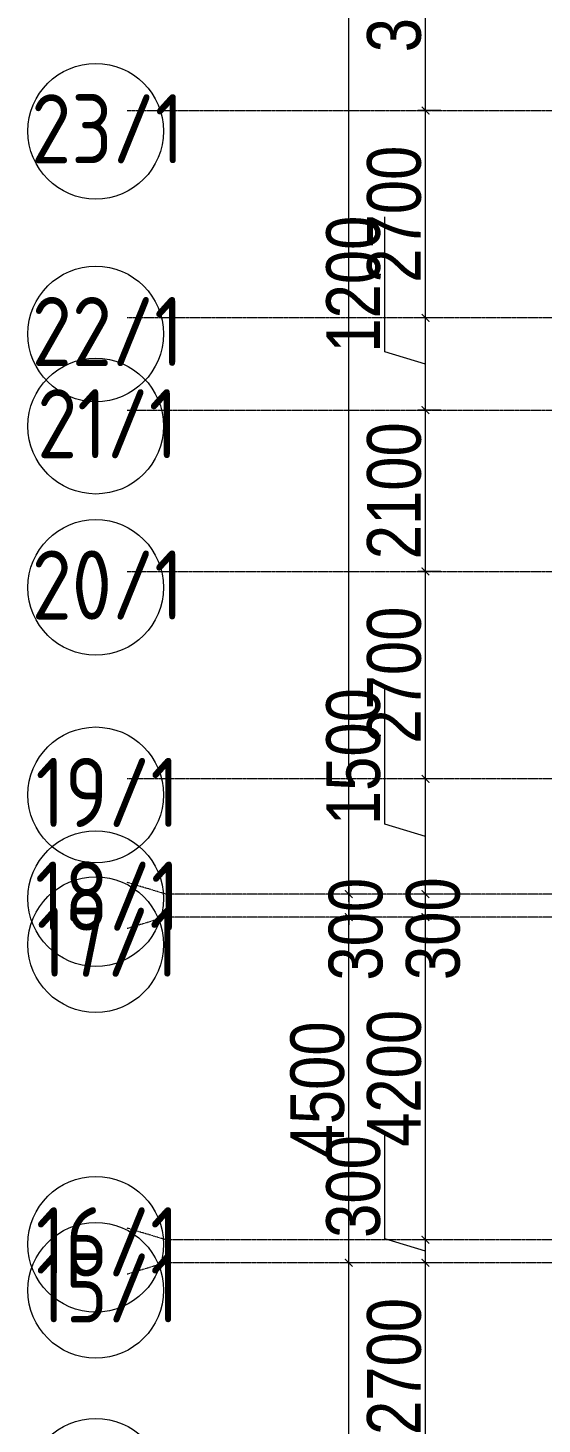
# Model space of a CAD drawing. Header units: millimetres. Extents: x -231292 to 573618, y -153144 to 564035.
# Drawn here: x 1635 to 8337, y -100545 to -82370 of the extents above; entities that cross this region are included whole.
import ezdxf
from ezdxf.enums import TextEntityAlignment as Align

# ---------------------------------------------------------------- set-up
doc = ezdxf.new("R2010")
doc.units = ezdxf.units.MM
doc.linetypes.add('CENTER2', pattern=[28.575, 19.05, -3.175, 3.175, -3.175])
doc.layers.get('0').update_dxf_attribs({"color": 250})
doc.layers.get('Defpoints').update_dxf_attribs({"color": 250})
doc.layers.add('РД_Оси_100', color=250, linetype='Continuous', lineweight=0)
doc.layers.add('РД_Оси_размер', color=250, linetype='Continuous', lineweight=0)
doc.styles.add('style1', font='ARIALN.TTF')
doc.styles.add('ккк', font='isocpeur.ttf', dxfattribs={"width": 0.85, "oblique": 15})
doc.dimstyles.new('Dim100_ареал', dxfattribs={"dimscale": 100, "dimtxt": 2.5, "dimasz": 1, "dimexe": 1, "dimexo": 1, "dimgap": 0.5, "dimtad": 1, "dimzin": 12, "dimdsep": 46, "dimtxsty": 'style1', "dimblk": 'ARCHTICK', "dimcen": 1, "dimdle": 1, "dimclrd": 256, "dimclre": 256, "dimaunit": 1, "dimadec": 0, "dimazin": 3, "dimtfac": 1, "dimtmove": 1, "dimatfit": 3, "dimldrblk": 'OPEN30', "dimfxl": 2, "dimfxlon": 1, "dimtolj": 1, "dimtzin": 0, "dimlwd": 9, "dimlwe": 9, "dimarcsym": 0})

# ---------------------------------------------------------------- blocks, each defined once
blk = doc.blocks.new('A-iden')
at = {"linetype": 'Continuous', "lineweight": 5}
blk.add_circle((-0.73, -4.06), 5.89, dxfattribs=at)
at = {"color": 0, "linetype": 'Continuous', "lineweight": 20, "style": 'ккк', "width": 0.85}
blk.add_attdef('ID', text='', height=6, dxfattribs=at).set_placement((0.31, -3.85), align=Align.MIDDLE_CENTER)
blk = doc.blocks.new('_ArchTick')
at = {"color": 0, "linetype": 'ByBlock', "const_width": 0.15}
blk.add_lwpolyline([(-0.5, -0.5), (0.5, 0.5)], dxfattribs=at)
blk = doc.blocks.new('*D183')
at = {"layer": 'Defpoints', "color": 0, "transparency": 16777216}
for p in [(1193587, 186313), (1194587, 186313), (1194587, 183613)]:
    blk.add_point(p, dxfattribs=at)
at = {"layer": 'РД_Оси_размер', "lineweight": 9, "transparency": 16777216}
for p, q in [((1193787, 186313), (1193487, 186313)), ((1193587, 183513), (1193587, 186413)), ((1193787, 183613), (1193487, 183613))]:
    blk.add_line(p, q, dxfattribs=at)
at = {"layer": 'РД_Оси_размер', "lineweight": 9, "transparency": 16777216, "xscale": 100, "yscale": 100, "zscale": 100}
for p, rotation in [((1193587, 186313), 90), ((1193587, 183613), 270)]:
    blk.add_blockref('_ArchTick', p, dxfattribs=dict(at, rotation=rotation))
at = {"layer": 'РД_Оси_размер', "color": 0, "transparency": 16777216, "insert": (1193180, 184963), "char_height": 700, "attachment_point": 5, "rotation": 90, "style": 'style1'}
blk.add_mtext('\\A1;2700', dxfattribs=at)
blk = doc.blocks.new('_Open30')
at = {"color": 0, "linetype": 'ByBlock', "lineweight": -2}
for p, q in [((-1, 0.27), (0, 0)), ((0, 0), (-1, -0.27)), ((0, 0), (-1, 0))]:
    blk.add_line(p, q, dxfattribs=at)
blk = doc.blocks.new('*D184')
at = {"layer": 'Defpoints', "color": 0, "transparency": 16777216}
for p in [(1193587, 186613), (1194587, 186613), (1194587, 186313)]:
    blk.add_point(p, dxfattribs=at)
at = {"layer": 'РД_Оси_размер', "lineweight": 9, "transparency": 16777216}
for p, q in [((1193055, 186623), (1193055, 187989)), ((1193587, 186213), (1193587, 186713)), ((1193587, 186463), (1193055, 186623)), ((1193787, 186613), (1193487, 186613)), ((1193787, 186313), (1193487, 186313))]:
    blk.add_line(p, q, dxfattribs=at)
at = {"layer": 'РД_Оси_размер', "lineweight": 9, "transparency": 16777216, "xscale": 100, "yscale": 100, "zscale": 100}
for p, rotation in [((1193587, 186613), 90), ((1193587, 186313), 270)]:
    blk.add_blockref('_ArchTick', p, dxfattribs=dict(at, rotation=rotation))
at = {"layer": 'РД_Оси_размер', "color": 0, "transparency": 16777216, "insert": (1192648, 187306), "char_height": 700, "attachment_point": 5, "rotation": 90, "style": 'style1'}
blk.add_mtext('\\A1;300', dxfattribs=at)
blk = doc.blocks.new('*D185')
at = {"layer": 'Defpoints', "color": 0, "transparency": 16777216}
for p in [(1193587, 190813), (1194587, 190813), (1194587, 186613)]:
    blk.add_point(p, dxfattribs=at)
at = {"layer": 'РД_Оси_размер', "lineweight": 9, "transparency": 16777216}
for p, q in [((1193587, 186513), (1193587, 190913)), ((1193787, 190813), (1193487, 190813)), ((1193787, 186613), (1193487, 186613))]:
    blk.add_line(p, q, dxfattribs=at)
at = {"layer": 'РД_Оси_размер', "lineweight": 9, "transparency": 16777216, "xscale": 100, "yscale": 100, "zscale": 100}
for p, rotation in [((1193587, 190813), 90), ((1193587, 186613), 270)]:
    blk.add_blockref('_ArchTick', p, dxfattribs=dict(at, rotation=rotation))
at = {"layer": 'РД_Оси_размер', "color": 0, "transparency": 16777216, "insert": (1193180, 188713), "char_height": 700, "attachment_point": 5, "rotation": 90, "style": 'style1'}
blk.add_mtext('\\A1;4200', dxfattribs=at)
blk = doc.blocks.new('*D186')
at = {"layer": 'Defpoints', "color": 0, "transparency": 16777216}
for p in [(1193587, 191113), (1194587, 191113), (1194587, 190813)]:
    blk.add_point(p, dxfattribs=at)
at = {"layer": 'РД_Оси_размер', "lineweight": 9, "transparency": 16777216}
for p, q in [((1193587, 190713), (1193587, 191213)), ((1193787, 191113), (1193487, 191113)), ((1193787, 190813), (1193487, 190813))]:
    blk.add_line(p, q, dxfattribs=at)
at = {"layer": 'РД_Оси_размер', "lineweight": 9, "transparency": 16777216, "xscale": 100, "yscale": 100, "zscale": 100}
for p, rotation in [((1193587, 191113), 90), ((1193587, 190813), 270)]:
    blk.add_blockref('_ArchTick', p, dxfattribs=dict(at, rotation=rotation))
at = {"layer": 'РД_Оси_размер', "color": 0, "transparency": 16777216, "insert": (1193687, 190662), "char_height": 700, "attachment_point": 5, "rotation": 90, "style": 'style1'}
blk.add_mtext('\\A1;300', dxfattribs=at)
blk = doc.blocks.new('*D187')
at = {"layer": 'Defpoints', "color": 0, "transparency": 16777216}
for p in [(1193587, 192613), (1194587, 192613), (1194587, 191113)]:
    blk.add_point(p, dxfattribs=at)
at = {"layer": 'РД_Оси_размер', "lineweight": 9, "transparency": 16777216}
for p, q in [((1193055, 192023), (1193055, 193781)), ((1193587, 191013), (1193587, 192713)), ((1193787, 192613), (1193487, 192613)), ((1193587, 191863), (1193055, 192023)), ((1193787, 191113), (1193487, 191113))]:
    blk.add_line(p, q, dxfattribs=at)
at = {"layer": 'РД_Оси_размер', "lineweight": 9, "transparency": 16777216, "xscale": 100, "yscale": 100, "zscale": 100}
for p, rotation in [((1193587, 192613), 90), ((1193587, 191113), 270)]:
    blk.add_blockref('_ArchTick', p, dxfattribs=dict(at, rotation=rotation))
at = {"layer": 'РД_Оси_размер', "color": 0, "transparency": 16777216, "insert": (1192648, 192902), "char_height": 700, "attachment_point": 5, "rotation": 90, "style": 'style1'}
blk.add_mtext('\\A1;1500', dxfattribs=at)
blk = doc.blocks.new('*D188')
at = {"layer": 'Defpoints', "color": 0, "transparency": 16777216}
for p in [(1193587, 195313), (1194587, 195313), (1194587, 192613)]:
    blk.add_point(p, dxfattribs=at)
at = {"layer": 'РД_Оси_размер', "lineweight": 9, "transparency": 16777216}
for p, q in [((1193587, 192513), (1193587, 195413)), ((1193787, 195313), (1193487, 195313)), ((1193787, 192613), (1193487, 192613))]:
    blk.add_line(p, q, dxfattribs=at)
at = {"layer": 'РД_Оси_размер', "lineweight": 9, "transparency": 16777216, "xscale": 100, "yscale": 100, "zscale": 100}
for p, rotation in [((1193587, 195313), 90), ((1193587, 192613), 270)]:
    blk.add_blockref('_ArchTick', p, dxfattribs=dict(at, rotation=rotation))
at = {"layer": 'РД_Оси_размер', "color": 0, "transparency": 16777216, "insert": (1193180, 193963), "char_height": 700, "attachment_point": 5, "rotation": 90, "style": 'style1'}
blk.add_mtext('\\A1;2700', dxfattribs=at)
blk = doc.blocks.new('*D189')
at = {"layer": 'Defpoints', "color": 0, "transparency": 16777216}
for p in [(1193587, 197413), (1194587, 197413), (1194587, 195313)]:
    blk.add_point(p, dxfattribs=at)
at = {"layer": 'РД_Оси_размер', "lineweight": 9, "transparency": 16777216}
for p, q in [((1193787, 197413), (1193487, 197413)), ((1193587, 195213), (1193587, 197513)), ((1193787, 195313), (1193487, 195313))]:
    blk.add_line(p, q, dxfattribs=at)
at = {"layer": 'РД_Оси_размер', "lineweight": 9, "transparency": 16777216, "xscale": 100, "yscale": 100, "zscale": 100}
for p, rotation in [((1193587, 197413), 90), ((1193587, 195313), 270)]:
    blk.add_blockref('_ArchTick', p, dxfattribs=dict(at, rotation=rotation))
at = {"layer": 'РД_Оси_размер', "color": 0, "transparency": 16777216, "insert": (1193180, 196363), "char_height": 700, "attachment_point": 5, "rotation": 90, "style": 'style1'}
blk.add_mtext('\\A1;2100', dxfattribs=at)
blk = doc.blocks.new('*D190')
at = {"layer": 'Defpoints', "color": 0, "transparency": 16777216}
for p in [(1193587, 198613), (1194587, 198613), (1194587, 197413)]:
    blk.add_point(p, dxfattribs=at)
at = {"layer": 'РД_Оси_размер', "lineweight": 9, "transparency": 16777216}
for p, q in [((1193055, 198173), (1193055, 199931)), ((1193587, 197313), (1193587, 198713)), ((1193787, 198613), (1193487, 198613)), ((1193587, 198013), (1193055, 198173)), ((1193787, 197413), (1193487, 197413))]:
    blk.add_line(p, q, dxfattribs=at)
at = {"layer": 'РД_Оси_размер', "lineweight": 9, "transparency": 16777216, "xscale": 100, "yscale": 100, "zscale": 100}
for p, rotation in [((1193587, 198613), 90), ((1193587, 197413), 270)]:
    blk.add_blockref('_ArchTick', p, dxfattribs=dict(at, rotation=rotation))
at = {"layer": 'РД_Оси_размер', "color": 0, "transparency": 16777216, "insert": (1192648, 199052), "char_height": 700, "attachment_point": 5, "rotation": 90, "style": 'style1'}
blk.add_mtext('\\A1;1200', dxfattribs=at)
blk = doc.blocks.new('*D191')
at = {"layer": 'Defpoints', "color": 0, "transparency": 16777216}
for p in [(1193587, 201313), (1194587, 201313), (1194587, 198613)]:
    blk.add_point(p, dxfattribs=at)
at = {"layer": 'РД_Оси_размер', "lineweight": 9, "transparency": 16777216}
for p, q in [((1193587, 198513), (1193587, 201413)), ((1193787, 201313), (1193487, 201313)), ((1193787, 198613), (1193487, 198613))]:
    blk.add_line(p, q, dxfattribs=at)
at = {"layer": 'РД_Оси_размер', "lineweight": 9, "transparency": 16777216, "xscale": 100, "yscale": 100, "zscale": 100}
for p, rotation in [((1193587, 201313), 90), ((1193587, 198613), 270)]:
    blk.add_blockref('_ArchTick', p, dxfattribs=dict(at, rotation=rotation))
at = {"layer": 'РД_Оси_размер', "color": 0, "transparency": 16777216, "insert": (1193180, 199963), "char_height": 700, "attachment_point": 5, "rotation": 90, "style": 'style1'}
blk.add_mtext('\\A1;2700', dxfattribs=at)
blk = doc.blocks.new('*D192')
at = {"layer": 'Defpoints', "color": 0, "transparency": 16777216}
for p in [(1193587, 204613), (1194587, 204613), (1194587, 201313)]:
    blk.add_point(p, dxfattribs=at)
at = {"layer": 'РД_Оси_размер', "lineweight": 9, "transparency": 16777216}
for p, q in [((1193587, 201213), (1193587, 204713)), ((1193787, 204613), (1193487, 204613)), ((1193787, 201313), (1193487, 201313))]:
    blk.add_line(p, q, dxfattribs=at)
at = {"layer": 'РД_Оси_размер', "lineweight": 9, "transparency": 16777216, "xscale": 100, "yscale": 100, "zscale": 100}
for p, rotation in [((1193587, 204613), 90), ((1193587, 201313), 270)]:
    blk.add_blockref('_ArchTick', p, dxfattribs=dict(at, rotation=rotation))
at = {"layer": 'РД_Оси_размер', "color": 0, "transparency": 16777216, "insert": (1193180, 202963), "char_height": 700, "attachment_point": 5, "rotation": 90, "style": 'style1'}
blk.add_mtext('\\A1;3300', dxfattribs=at)
blk = doc.blocks.new('*D200')
at = {"layer": 'Defpoints', "color": 0, "transparency": 16777216}
for p in [(1192587, 186313), (1194587, 186313), (1194587, 135913)]:
    blk.add_point(p, dxfattribs=at)
at = {"layer": 'РД_Оси_размер', "lineweight": 9, "transparency": 16777216}
for p, q in [((1192787, 186313), (1192487, 186313)), ((1192587, 135813), (1192587, 186413)), ((1192787, 135913), (1192487, 135913))]:
    blk.add_line(p, q, dxfattribs=at)
at = {"layer": 'РД_Оси_размер', "lineweight": 9, "transparency": 16777216, "xscale": 100, "yscale": 100, "zscale": 100}
for p, rotation in [((1192587, 186313), 90), ((1192587, 135913), 270)]:
    blk.add_blockref('_ArchTick', p, dxfattribs=dict(at, rotation=rotation))
at = {"layer": 'РД_Оси_размер', "color": 0, "transparency": 16777216, "insert": (1192180, 161113), "char_height": 700, "attachment_point": 5, "rotation": 90, "style": 'style1'}
blk.add_mtext('\\A1;50400', dxfattribs=at)
blk = doc.blocks.new('*D201')
at = {"layer": 'Defpoints', "color": 0, "transparency": 16777216}
for p in [(1192587, 190813), (1194587, 190813), (1194587, 186313)]:
    blk.add_point(p, dxfattribs=at)
at = {"layer": 'РД_Оси_размер', "lineweight": 9, "transparency": 16777216}
for p, q in [((1192587, 186213), (1192587, 190913)), ((1192787, 190813), (1192487, 190813)), ((1192787, 186313), (1192487, 186313))]:
    blk.add_line(p, q, dxfattribs=at)
at = {"layer": 'РД_Оси_размер', "lineweight": 9, "transparency": 16777216, "xscale": 100, "yscale": 100, "zscale": 100}
for p, rotation in [((1192587, 190813), 90), ((1192587, 186313), 270)]:
    blk.add_blockref('_ArchTick', p, dxfattribs=dict(at, rotation=rotation))
at = {"layer": 'РД_Оси_размер', "color": 0, "transparency": 16777216, "insert": (1192180, 188563), "char_height": 700, "attachment_point": 5, "rotation": 90, "style": 'style1'}
blk.add_mtext('\\A1;4500', dxfattribs=at)
blk = doc.blocks.new('*D202')
at = {"layer": 'Defpoints', "color": 0, "transparency": 16777216}
for p in [(1192587, 222913), (1194587, 222913), (1194587, 191113)]:
    blk.add_point(p, dxfattribs=at)
at = {"layer": 'РД_Оси_размер', "lineweight": 9, "transparency": 16777216}
for p, q in [((1192587, 191013), (1192587, 223013)), ((1192787, 222913), (1192487, 222913)), ((1192787, 191113), (1192487, 191113))]:
    blk.add_line(p, q, dxfattribs=at)
at = {"layer": 'РД_Оси_размер', "lineweight": 9, "transparency": 16777216, "xscale": 100, "yscale": 100, "zscale": 100}
for p, rotation in [((1192587, 222913), 90), ((1192587, 191113), 270)]:
    blk.add_blockref('_ArchTick', p, dxfattribs=dict(at, rotation=rotation))
at = {"layer": 'РД_Оси_размер', "color": 0, "transparency": 16777216, "insert": (1192180, 207013), "char_height": 700, "attachment_point": 5, "rotation": 90, "style": 'style1'}
blk.add_mtext('\\A1;31800', dxfattribs=at)
blk = doc.blocks.new('*D203')
at = {"layer": 'Defpoints', "color": 0, "transparency": 16777216}
for p in [(1194587, 191113), (1192587, 190813), (1194587, 190813)]:
    blk.add_point(p, dxfattribs=at)
at = {"layer": 'РД_Оси_размер', "lineweight": 9, "transparency": 16777216}
for p, q in [((1192587, 191213), (1192587, 190713)), ((1192787, 191113), (1192487, 191113)), ((1192787, 190813), (1192487, 190813))]:
    blk.add_line(p, q, dxfattribs=at)
at = {"layer": 'РД_Оси_размер', "lineweight": 9, "transparency": 16777216, "xscale": 100, "yscale": 100, "zscale": 100}
for p, rotation in [((1192587, 191113), 90), ((1192587, 190813), 270)]:
    blk.add_blockref('_ArchTick', p, dxfattribs=dict(at, rotation=rotation))
at = {"layer": 'РД_Оси_размер', "color": 0, "transparency": 16777216, "insert": (1192680, 190655), "char_height": 700, "attachment_point": 5, "rotation": 90, "style": 'style1'}
blk.add_mtext('\\A1;300', dxfattribs=at)
blk = doc.blocks.new('оси_рен')
at = {"layer": 'РД_Оси_100', "color": 251, "linetype": 'CENTER2', "true_color": 0x636466}
for p, q in [((1189697.958, 201313.25), (1241712.916, 201313.25)), ((1241712.916, 198613.25), (1189697.958, 198613.25)), ((1189697.958, 197413.25), (1241712.916, 197413.25)), ((1189697.958, 195313.25), (1241712.916, 195313.25))]:
    blk.add_line(p, q, dxfattribs=at)
for points in [[(1241712.916, 192613.25), (1189697.958, 192613.25)], [(1241712.916, 191113.25), (1190197.958, 191113.25), (1189697.958, 191263.25)], [(1241712.916, 190813.25), (1190197.958, 190813.25), (1189697.958, 190663.25)], [(1225207.916, 186613.25), (1190197.958, 186613.25), (1189697.958, 186763.25)], [(1225207.916, 186313.25), (1190197.958, 186313.25), (1189697.958, 186163.25)]]:
    blk.add_lwpolyline(points, dxfattribs=at)
at = {"layer": 'РД_Оси_100', "color": 251, "true_color": 0x636466, "xscale": 150, "yscale": 150, "zscale": 100}
for p, values in [((1189397.958, 201652.398), {'ID': '23/1'}), ((1189397.958, 199013.25), {'ID': '22/1'}), ((1189397.958, 197813.25), {'ID': '21/1'}), ((1189397.958, 195713.25), {'ID': '20/1'}), ((1189397.958, 193013.25), {'ID': '19/1'}), ((1189397.958, 191663.25), {'ID': '18/1'}), ((1189397.958, 191063.25), {'ID': '17/1'}), ((1189397.958, 187163.25), {'ID': '16/1'}), ((1189397.958, 186563.25), {'ID': '15/1'}), ((1189397.958, 184013.25), {'ID': '14/1'})]:
    blk.add_blockref('A-iden', p, dxfattribs=at).add_auto_attribs(values)
at = {"layer": 'РД_Оси_размер', "color": 251, "true_color": 0x636466}
for base, p1, p2, picture, middle in [((1192587.313, 222913.25), (1194587.313, 191113.25), (1194587.313, 222913.25), '*D202', (1192179.912, 207013.25)), ((1193587.313, 204613.25), (1194587.313, 201313.25), (1194587.313, 204613.25), '*D192', (1193179.912, 202963.25)), ((1193587.313, 201313.25), (1194587.313, 198613.25), (1194587.313, 201313.25), '*D191', (1193179.912, 199963.25)), ((1193587.313, 198613.25), (1194587.313, 197413.25), (1194587.313, 198613.25), '*D190', (1192647.511, 198222.97)), ((1193587.313, 197413.25), (1194587.313, 195313.25), (1194587.313, 197413.25), '*D189', (1193179.912, 196363.25)), ((1193587.313, 195313.25), (1194587.313, 192613.25), (1194587.313, 195313.25), '*D188', (1193179.912, 193963.25)), ((1193587.313, 192613.25), (1194587.313, 191113.25), (1194587.313, 192613.25), '*D187', (1192647.511, 192072.97)), ((1192587.313, 190813.25), (1194587.313, 186313.25), (1194587.313, 190813.25), '*D201', (1192179.912, 188563.25)), ((1193587.313, 190813.25), (1194587.313, 186613.25), (1194587.313, 190813.25), '*D185', (1193179.912, 188713.25)), ((1193587.313, 186613.25), (1194587.313, 186313.25), (1194587.313, 186613.25), '*D184', (1192647.511, 186672.97)), ((1192587.313, 186313.25), (1194587.313, 135913.25), (1194587.313, 186313.25), '*D200', (1192179.912, 161113.25)), ((1193587.313, 186313.25), (1194587.313, 183613.25), (1194587.313, 186313.25), '*D183', (1193179.912, 184963.25))]:
    dim = blk.add_linear_dim(base=base, p1=p1, p2=p2, angle=90, dimstyle='Dim100_ареал', override={"dimtxt": 7}, dxfattribs=at)
    dim.commit()
    dim.dimension.update_dxf_attribs({"geometry": picture, "text_midpoint": middle})
for base, p1, p2, picture, middle in [((1192587.313, 190813.25), (1194587.313, 191113.25), (1194587.313, 190813.25), '*D203', (1193087.313, 190655.306)), ((1193587.313, 191113.25), (1194587.313, 190813.25), (1194587.313, 191113.25), '*D186', (1194093.955, 190661.744))]:
    dim = blk.add_linear_dim(base=base, p1=p1, p2=p2, angle=90, dimstyle='Dim100_ареал', override={"dimtxt": 7}, dxfattribs=at)
    dim.commit()
    dim.dimension.update_dxf_attribs({"geometry": picture, "text_midpoint": middle, "dimtype": 160})

msp = doc.modelspace()

# ---------------------------------------------------------------- block references
at = {"rotation": 359.999868838025}
msp.add_blockref('оси_рен', (-1186769.82, -284755.728), dxfattribs=at)

doc.saveas('drawing.dxf')
